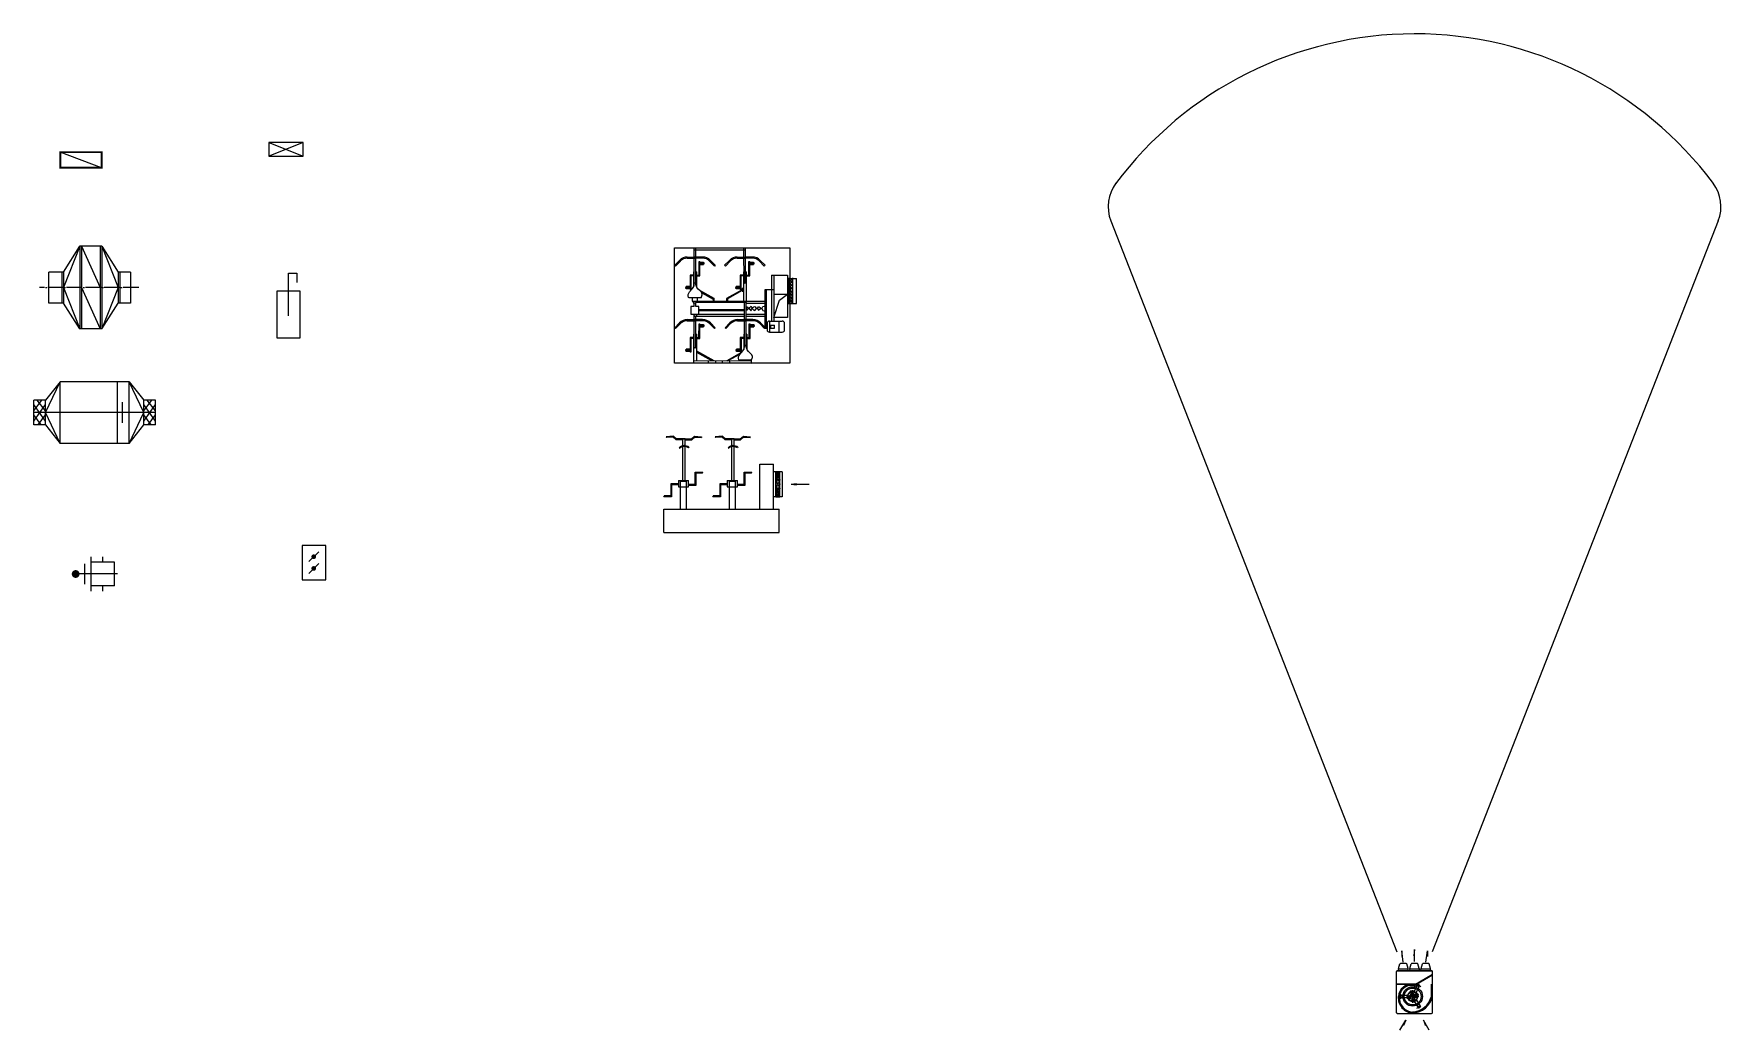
# Model space of a CAD drawing. Extents: x -671963 to 121422, y -4288 to 1713462.
# Drawn here: x -49023 to -27364, y -4288 to 8489 of the extents above; entities that cross this region are included whole.
import ezdxf

# ---------------------------------------------------------------- set-up
doc = ezdxf.new("R2010")
doc.units = 0
doc.header["$LTSCALE"] = 1000
doc.linetypes.add('DOTE', pattern=[2.42, 2, -0.2, 0.02, -0.2])
doc.layers.get('0').update_dxf_attribs({"linetype": 'CONTINUOUS'})
doc.layers.add('H-DUAL-FBOX', color=131, linetype='CONTINUOUS')
doc.styles.add('DIM_FONT', font='SIMPLEX.shx', dxfattribs={"width": 0.8})

# ---------------------------------------------------------------- blocks, each defined once
blk = doc.blocks.new('DJF-1(P)')
at = {"layer": 'H-DUAL-FBOX'}
h = blk.add_hatch(dxfattribs=at)
h.set_pattern_fill('多孔材料', color=256, scale=10, angle=-0.008, style=0)
h.set_pattern_definition([(44.99204411, (-479611657.044, -284348346.162), (-19.997243006, 20.0027972705), []), (134.99204411, (-479611657.044, -284348346.162), (-20.0027972705, -19.997243006), [])])
h.paths.add_polyline_path([(1467, 765), (1517, 765), (1517, 1085), (1467, 1085)])
for p, q in [((67, 1318), (5, 1256)), ((77, 1308), (15, 1246)), ((166, 1360), (264, 1360)), ((166, 1346), (264, 1346)), ((254, 1476), (914, 1477)), ((254, 1021), (254, 1476)), ((254, 1454), (914, 1454)), ((362, 1360), (264, 1360)), ((362, 1346), (264, 1346)), ((274, 1021), (274, 1476)), ((317, 1129), (317, 1305)), ((317, 1305), (327, 1305)), ((327, 1119), (327, 1305)), ((452, 1308), (513, 1246)), ((462, 1318), (523, 1256)), ((706, 1318), (645, 1256)), ((716, 1308), (655, 1246)), ((806, 1360), (904, 1360)), ((806, 1346), (904, 1346)), ((894, 1021), (893, 1477)), ((1002, 1360), (904, 1360)), ((1002, 1346), (904, 1346)), ((914, 1021), (914, 1477)), ((956, 1129), (956, 1305)), ((956, 1305), (966, 1305)), ((966, 1119), (966, 1305)), ((1092, 1308), (1153, 1246)), ((1101, 1318), (1163, 1256)), ((5, 1256), (15, 1246)), ((254, 1129), (202, 1129)), ((202, 1129), (202, 943)), ((212, 1119), (212, 943)), ((254, 1119), (212, 1119)), ((254, 1171), (245, 1171)), ((245, 1171), (245, 977)), ((283, 1171), (274, 1171)), ((274, 1129), (317, 1129)), ((274, 1119), (327, 1119)), ((283, 1171), (283, 982)), ((327, 1296), (376, 1296)), ((327, 1286), (376, 1286)), ((327, 1276), (376, 1276)), ((327, 1266), (376, 1266)), ((376, 1296), (376, 1266)), ((376, 1286), (380, 1286)), ((380, 1276), (376, 1276)), ((380, 1286), (380, 1276)), ((523, 1256), (513, 1246)), ((645, 1256), (655, 1246)), ((842, 1129), (842, 943)), ((894, 1129), (842, 1129)), ((852, 1119), (852, 943)), ((894, 1119), (852, 1119)), ((885, 1170), (885, 781)), ((894, 1170), (885, 1170)), ((923, 1170), (914, 1170)), ((914, 1129), (956, 1129)), ((914, 1119), (966, 1119)), ((923, 1170), (923, 781)), ((966, 1296), (1015, 1296)), ((966, 1286), (1015, 1286)), ((966, 1276), (1015, 1276)), ((966, 1266), (1015, 1266)), ((1015, 1296), (1015, 1266)), ((1015, 1286), (1020, 1286)), ((1020, 1276), (1015, 1276)), ((1020, 1286), (1020, 1276)), ((1163, 1256), (1153, 1246)), ((1247, 1127), (1450, 1127)), ((1247, 1127), (1247, 540)), ((1274, 1127), (1274, 540)), ((1450, 1127), (1450, 584)), ((1450, 1085, 3148), (1566, 1085, 3148)), ((1467, 1095, 3348), (1467, 755, 3148)), ((1517, 1095, 3542), (1517, 755, 3342)), ((1566, 765, 3148), (1566, 1085, 3148)), ((149, 962), (149, 972)), ((149, 972), (153, 972)), ((153, 962), (149, 962)), ((202, 982), (153, 982)), ((153, 952), (153, 982)), ((202, 972), (153, 972)), ((202, 962), (153, 962)), ((202, 952), (153, 952)), ((212, 943), (202, 943)), ((323, 935), (506, 832)), ((353, 901), (496, 820)), ((870, 942), (670, 829)), ((870, 930), (680, 823)), ((788, 972), (792, 972)), ((788, 962), (788, 972)), ((792, 962), (788, 962)), ((792, 952), (792, 982)), ((842, 982), (792, 982)), ((842, 972), (792, 972)), ((842, 962), (792, 962)), ((842, 952), (792, 952)), ((852, 943), (842, 943)), ((885, 958), (870, 958)), ((870, 958), (870, 925)), ((870, 925), (885, 925)), ((1166, 444), (1166, 943)), ((1166, 943), (1274, 943)), ((1181, 444), (1181, 943)), ((1274, 886), (1450, 886)), ((1347, 808), (1450, 886)), ((274, 839), (186, 839)), ((254, 726), (210, 726)), ((210, 726), (210, 628)), ((230, 839), (230, 796)), ((230, 796), (295, 796)), ((243, 796), (243, 773)), ((243, 773), (279, 773)), ((254, 726), (254, 773)), ((342, 839), (274, 839)), ((274, 726), (274, 773)), ((314, 726), (274, 726)), ((279, 773), (279, 796)), ((279, 781), (923, 781)), ((295, 796), (295, 839)), ((295, 796), (923, 796)), ((314, 628), (314, 726)), ((314, 690), (899, 690)), ((314, 674), (899, 674)), ((496, 820), (496, 796)), ((506, 832), (506, 796)), ((670, 829), (670, 796)), ((680, 823), (680, 796)), ((899, 220), (899, 781)), ((919, 795), (1166, 795)), ((919, 220), (919, 781)), ((919, 768), (1166, 768)), ((1274, 584), (1347, 808)), ((1450, 765, 3148), (1566, 765, 3148)), ((67, 517), (5, 455)), ((5, 455), (15, 445)), ((77, 508), (15, 445)), ((166, 559), (264, 559)), ((166, 545), (264, 545)), ((210, 628), (314, 628)), ((254, 559), (254, 608)), ((254, 192), (254, 545)), ((362, 559), (264, 559)), ((362, 545), (264, 545)), ((274, 627), (899, 627)), ((274, 601), (899, 601)), ((274, 559), (274, 601)), ((274, 191), (274, 545)), ((316, 328), (317, 504)), ((317, 504), (326, 504)), ((326, 318), (326, 504)), ((326, 466), (376, 466)), ((326, 496), (376, 496)), ((326, 486), (376, 486)), ((326, 476), (376, 476)), ((376, 496), (376, 466)), ((376, 486), (380, 486)), ((380, 475), (376, 475)), ((380, 486), (380, 475)), ((452, 508), (513, 445)), ((462, 517), (523, 455)), ((523, 455), (513, 445)), ((711, 517), (650, 455)), ((650, 455), (660, 445)), ((721, 507), (660, 445)), ((811, 559), (909, 559)), ((811, 545), (909, 545)), ((1007, 559), (909, 559)), ((1007, 545), (909, 545)), ((919, 627), (1166, 627)), ((919, 601), (1166, 601)), ((961, 504), (971, 504)), ((961, 328), (961, 504)), ((971, 318), (971, 504)), ((971, 495), (1020, 495)), ((971, 485), (1020, 485)), ((971, 475), (1020, 475)), ((971, 465), (1020, 465)), ((1020, 495), (1020, 465)), ((1020, 485), (1024, 485)), ((1024, 475), (1020, 475)), ((1024, 485), (1024, 475)), ((1096, 507), (1158, 445)), ((1106, 517), (1168, 455)), ((1168, 455), (1158, 445)), ((1181, 444), (1166, 444)), ((1189, 487), (1181, 487)), ((1189, 451), (1181, 451)), ((1189, 510), (1189, 428)), ((1219, 540), (1384, 540)), ((1219, 540), (1219, 398)), ((1232, 487), (1232, 447)), ((1232, 487), (1285, 487)), ((1232, 447), (1285, 447)), ((1450, 584), (1274, 584)), ((1285, 447), (1285, 487)), ((1344, 398), (1344, 540)), ((1414, 428), (1414, 510)), ((254, 328), (202, 328)), ((202, 328), (202, 142)), ((254, 318), (212, 318)), ((212, 318), (212, 142)), ((254, 370), (245, 370)), ((245, 370), (245, 3)), ((283, 370), (274, 370)), ((274, 328), (316, 328)), ((274, 318), (326, 318)), ((283, 370), (283, 33)), ((899, 328), (846, 328)), ((846, 328), (846, 142)), ((899, 318), (856, 318)), ((856, 318), (856, 142)), ((899, 370), (890, 370)), ((890, 370), (890, 176)), ((928, 370), (919, 370)), ((919, 328), (961, 328)), ((919, 318), (971, 318)), ((928, 370), (928, 182)), ((1219, 398), (1384, 398)), ((149, 161), (149, 171)), ((149, 171), (153, 171)), ((153, 161), (149, 161)), ((202, 181), (153, 181)), ((153, 151), (153, 181)), ((202, 171), (153, 171)), ((202, 161), (153, 161)), ((202, 151), (153, 151)), ((212, 142), (202, 142)), ((245, 33), (987, 32)), ((245, 3), (987, 2)), ((283, 159), (506, 33)), ((283, 141), (476, 33)), ((440, 3), (440, 33)), ((533, 3), (533, 33)), ((617, 2), (617, 32)), ((863, 139), (675, 32)), ((843, 116), (679, 24)), ((710, 2), (710, 32)), ((793, 161), (793, 171)), ((793, 171), (797, 171)), ((797, 161), (793, 161)), ((846, 181), (797, 181)), ((797, 151), (797, 181)), ((846, 171), (797, 171)), ((846, 161), (797, 161)), ((846, 151), (797, 151)), ((919, 37), (831, 37)), ((856, 142), (846, 142)), ((987, 37), (919, 37)), ((987, 37), (987, 2))]:
    blk.add_line(p, q, dxfattribs=at)
blk.add_lwpolyline([(0, 1480), (1480, 1480), (1480, 0), (0, 0)], close=True, dxfattribs=at)
at = {"layer": 'H-DUAL-FBOX', "elevation": 3342}
blk.add_lwpolyline([(1467, 1085), (1517, 1085), (1517, 765), (1467, 765), (1467, 1085)], dxfattribs=at)
at = {"layer": 'H-DUAL-FBOX'}
blk.add_circle((268, 614), 14.5, dxfattribs=at)
for centre, radius, start, end in [((166, 1220), 140, 89.992, 135.2879), ((166, 1220), 126, 89.992, 135.2879), ((362, 1220), 140, 44.6962, 89.992), ((362, 1220), 126, 44.6962, 89.992), ((806, 1220), 140, 89.992, 135.2879), ((806, 1220), 126, 89.992, 135.2879), ((1002, 1220), 140, 44.6962, 89.992), ((1002, 1220), 126, 44.6962, 89.992), ((264, 1017), 10.7, 19.8466, 158.1957), ((904, 1017), 10.7, 19.8466, 158.1957), ((166, 419), 140, 89.992, 135.2879), ((166, 419), 126, 89.992, 135.2879), ((362, 419), 140, 44.6962, 89.992), ((362, 419), 126, 44.6962, 89.992), ((811, 419), 140, 89.992, 135.2879), ((811, 419), 126, 89.992, 135.2879), ((1007, 419), 140, 44.6962, 89.992), ((1007, 419), 126, 44.6962, 89.992), ((1219, 510), 30, 89.992, 179.992), ((1384, 510), 30, 359.992, 89.992), ((909, 216), 10.7, 19.8466, 158.1957), ((1219, 428), 30, 179.992, 269.992), ((1384, 428), 30, 269.992, 359.992), ((264, 188), 10.7, 19.8466, 158.1957)]:
    blk.add_arc(centre, radius, start, end, dxfattribs=at)
for points in [[(186, 839), (185, 839), (156, 896), (252, 953), (254, 1004), (254, 1021)], [(831, 37), (830, 37), (801, 95), (897, 152), (898, 204), (899, 220)]]:
    blk.add_open_spline(points, degree=3, knots=[12.046985, 12.046985, 12.046985, 12.046985, 17.355863, 125.721435, 177.360559, 177.360559, 177.360559, 177.360559], dxfattribs=at)
for points in [[(342, 839), (357, 887), (289, 971), (274, 1021)], [(919, 702), (935, 723), (950, 699), (986, 729), (996, 705), (1029, 726), (1060, 699), (1078, 723), (1115, 699), (1136, 726), (1166, 726), (1166, 705)], [(919, 702), (935, 680), (950, 705), (986, 674), (996, 699), (1029, 677), (1060, 705), (1078, 680), (1115, 705), (1136, 677), (1166, 677), (1166, 699)], [(987, 37), (1002, 86), (934, 171), (919, 220)]]:
    blk.add_spline(points, degree=3, dxfattribs=at)
at = {"layer": 'H-DUAL-FBOX', "style": 'DIM_FONT', "width": 0.8, "flags": 9}
for tag in ['YSIZE', 'XSIZE']:
    blk.add_attdef(tag, (245, 3), '', height=0.5, rotation=89.992, dxfattribs=at)
blk = doc.blocks.new('DJF-1(剖面)')
at = {"layer": 'H-DUAL-FBOX'}
for p, q in [((125, 1235), (32, 1229)), ((32, 1229), (33, 1219)), ((121, 1225), (33, 1219)), ((159, 1190), (121, 1225)), ((163, 1200), (125, 1235)), ((246, 1190), (159, 1190)), ((273, 1200), (163, 1200)), ((197, 1088), (204, 1081)), ((244, 1200), (354, 1200)), ((244, 1190), (246, 1190)), ((246, 1113), (246, 1190)), ((246, 668), (246, 1103)), ((273, 1190), (358, 1190)), ((273, 1114), (273, 1190)), ((273, 668), (273, 1104)), ((323, 1093), (316, 1085)), ((354, 1200), (392, 1235)), ((358, 1190), (396, 1225)), ((392, 1235), (485, 1229)), ((396, 1225), (484, 1219)), ((485, 1229), (484, 1219)), ((753, 1235), (660, 1229)), ((660, 1229), (661, 1219)), ((749, 1225), (661, 1219)), ((787, 1190), (749, 1225)), ((791, 1200), (753, 1235)), ((874, 1190), (787, 1190)), ((901, 1200), (791, 1200)), ((825, 1088), (832, 1081)), ((872, 1200), (981, 1200)), ((872, 1190), (874, 1190)), ((874, 1113), (874, 1190)), ((874, 668), (874, 1103)), ((901, 1114), (901, 1190)), ((901, 1190), (985, 1190)), ((901, 668), (901, 1104)), ((950, 1093), (944, 1085)), ((981, 1200), (1020, 1235)), ((985, 1190), (1023, 1225)), ((1020, 1235), (1113, 1229)), ((1023, 1225), (1112, 1219)), ((1231, 879), (1408, 879)), ((1231, 300), (1231, 879)), ((1408, 300), (1408, 879)), ((187, 668), (316, 668)), ((187, 668), (187, 588)), ((216, 658), (286, 658)), ((216, 300), (216, 658)), ((286, 658), (286, 300)), ((316, 588), (316, 668)), ((404, 776), (497, 776)), ((404, 620), (404, 776)), ((413, 764), (497, 764)), ((413, 608), (413, 764)), ((497, 776), (502, 769)), ((502, 769), (497, 764)), ((814, 668), (944, 668)), ((814, 668), (814, 588)), ((844, 658), (914, 658)), ((844, 300), (844, 658)), ((914, 658), (914, 300)), ((944, 588), (944, 668)), ((1032, 776), (1125, 776)), ((1032, 620), (1032, 776)), ((1041, 764), (1125, 764)), ((1041, 608), (1041, 764)), ((1125, 776), (1130, 769)), ((1130, 769), (1125, 764)), ((1516, 780), (1408, 780)), ((1436, 780, -4800), (1486, 780, -4800)), ((1436, 460, 0), (1436, 780)), ((1436, 780, -5000), (1486, 780, -5000)), ((1436, 460, -6), (1436, 780, -194)), ((1461, 780, -4800), (1436, 670)), ((1486, 780, -4800), (1436, 620)), ((1436, 780, -4800), (1486, 620)), ((1486, 670), (1436, 570)), ((1436, 670), (1486, 570)), ((1461, 780, -4800), (1486, 670)), ((1486, 460, 0), (1486, 780)), ((1486, 460, -6), (1486, 780, -194)), ((1516, 780), (1516, 460)), ((0, 464), (5, 469)), ((5, 457), (0, 464)), ((89, 469), (5, 469)), ((98, 457), (5, 457)), ((89, 625), (89, 469)), ((187, 625), (89, 625)), ((98, 613), (98, 457)), ((187, 611), (98, 611)), ((187, 588), (316, 588)), ((316, 622), (404, 622)), ((316, 608), (413, 608)), ((628, 464), (633, 469)), ((633, 457), (628, 464)), ((717, 469), (633, 469)), ((726, 457), (633, 457)), ((717, 625), (717, 469)), ((814, 625), (717, 625)), ((726, 613), (726, 457)), ((814, 611), (726, 611)), ((814, 588), (944, 588)), ((944, 622), (1032, 622)), ((944, 608), (1041, 608)), ((1516, 460), (1408, 460)), ((1486, 620), (1436, 460, 0)), ((1436, 620), (1486, 460, 0)), ((1436, 570), (1461, 460, 0)), ((1436, 460, 0), (1486, 460, 0)), ((1436, 460, -200), (1486, 460, -200)), ((1486, 570), (1461, 460, 0)), ((1633, 620), (1703, 630, 4800)), ((1633, 620), (1863, 620)), ((1633, 620), (1703, 610, 4800)), ((0, 300), (1480, 300)), ((0, 0), (0, 300)), ((1480, 0), (1480, 300)), ((0, 0), (1480, 0))]:
    blk.add_line(p, q, dxfattribs=at)
at = {"layer": 'H-DUAL-FBOX', "extrusion": (1.60769e-07, -1, 0)}
for p, q in [((1436, 780, -5010), (1436, 780, -4790)), ((1486, 780, -5010), (1486, 780, -4790)), ((1436, 460, -210), (1436, 460, 10)), ((1436, 460, 0), (1486, 460, -100)), ((1436, 460, -100), (1486, 460, -200)), ((1436, 460, -50), (1486, 460, -150)), ((1436, 460, -150), (1461, 460, -200)), ((1461, 460, 0), (1436, 460, -50)), ((1486, 460, -50), (1436, 460, -150)), ((1486, 460, -100), (1436, 460, -200)), ((1486, 460, 0), (1436, 460, -100)), ((1461, 460, 0), (1486, 460, -50)), ((1486, 460, -150), (1461, 460, -200)), ((1486, 460, -210), (1486, 460, 10))]:
    blk.add_line(p, q, dxfattribs=at)
at = {"layer": 'H-DUAL-FBOX'}
for centre, radius in [((263, 1020), 94.5), ((263, 1020), 84.5), ((890, 1020), 94.5), ((890, 1020), 84.5)]:
    blk.add_arc(centre, radius, 50.6186, 133.8994, dxfattribs=at)
blk = doc.blocks.new('PS-D250')
at = {"layer": 'H-DUAL-FBOX'}
for p, q in [((-300, -220), (-300, 220)), ((-150, 150), (-150, 220)), ((37, 0), (-499, 0)), ((-380, -130), (-380, 130)), ((0, 150), (-300, 150)), ((0, -150), (0, 150)), ((0, -150), (-300, -150)), ((-150, -220), (-150, -150))]:
    blk.add_line(p, q, dxfattribs=at)
at = {"layer": 'H-DUAL-FBOX', "const_width": 50}
blk.add_lwpolyline([(-499, -25, 1), (-499, 25, 1)], format="xyb", close=True, dxfattribs=at)
blk = doc.blocks.new('*U176')
at = {"layer": 'H-DUAL-FBOX'}
blk.add_line((265, 0), (-265, 200), dxfattribs=at)
at = {"layer": 'H-DUAL-FBOX', "const_width": 25}
blk.add_lwpolyline([(-265, 200), (-265, 0), (265, 0), (265, 200)], close=True, dxfattribs=at)
blk = doc.blocks.new('*U173')
at = {"layer": 'H-DUAL-FBOX'}
for p, q in [((220.5, 87.5), (-220.5, -87.5)), ((-220.5, 87.5), (220.5, -87.5))]:
    blk.add_line(p, q, dxfattribs=at)
blk.add_lwpolyline([(-220.5, 87.5), (-220.5, -87.5), (220.5, -87.5), (220.5, 87.5)], close=True, dxfattribs=at)
blk = doc.blocks.new('*U171')
at = {"layer": 'H-DUAL-FBOX'}
for p, q in [((-216, 14), (-89, 140)), ((-216, -136), (-89, -10))]:
    blk.add_line(p, q, dxfattribs=at)
blk.add_lwpolyline([(0, 220), (-300, 220), (-300, -220), (0, -220)], close=True, dxfattribs=at)
at = {"layer": 'H-DUAL-FBOX', "const_width": 30}
for points in [[(-168, 77, 1), (-138, 77, 1)], [(-168, -73, 1), (-138, -73, 1)]]:
    blk.add_lwpolyline(points, format="xyb", close=True, dxfattribs=at)
blk = doc.blocks.new('*U175')
at = {"layer": 'H-DUAL-FBOX'}
for p, q in [((-328, 200), (-118, 530)), ((-118, 530), (-328, 0)), ((-118, 530), (-118, -530)), ((162, 530), (-118, 530)), ((-98, 530), (-98, -530)), ((-98, 530), (142, 0)), ((142, 530), (142, -530)), ((162, 530), (162, -530)), ((162, 530), (372, 200)), ((162, 530), (372, 0)), ((-328, 200), (-517, 200)), ((-517, -200), (-517, 200)), ((-328, 200), (-453, 200)), ((-348, 200), (-348, -200)), ((-328, 200), (-328, -200)), ((-328, 0), (-118, -530)), ((-98, 0), (142, -530)), ((372, 0), (162, -530)), ((372, 200), (372, -200)), ((508, 200), (372, 200)), ((531, 200), (372, 200)), ((392, 200), (392, -200)), ((531, 200), (531, -200)), ((-328, -200), (-517, -200)), ((-328, -200), (-453, -200)), ((-118, -530), (-328, -200)), ((162, -530), (372, -200)), ((508, -200), (372, -200)), ((531, -200), (372, -200)), ((162, -530), (-118, -530))]:
    blk.add_line(p, q, dxfattribs=at)
at = {"layer": 'H-DUAL-FBOX', "linetype": 'DOTE', "ltscale": 0.1}
blk.add_line((637, 0), (-637, 0), dxfattribs=at)
blk = doc.blocks.new('*U174')
at = {"layer": 'H-DUAL-FBOX'}
for p, q in [((-441, 395), (-630, 157.5)), ((-630, 0), (-441, 395)), ((-441, -395), (-441, 395)), ((441, 395), (-441, 395)), ((291, -395), (291, 395)), ((441, -395), (441, 395)), ((441, 395), (630, 157.5)), ((630, 0), (441, 395)), ((-780, -157.5), (-780, 157.5)), ((-780, 20), (-675, 157.5)), ((-780, 152.5), (-775, 157.5)), ((-630, 157.5), (-780, 157.5)), ((-630, -112.5), (-780, 102.5)), ((-780, -112.5), (-630, 102.5)), ((-630, 20), (-735, 157.5)), ((-630, 152.5), (-635, 157.5)), ((-630, -157.5), (-630, 157.5)), ((-441, -395), (-630, 0)), ((356, -132.5), (356, 132.5)), ((441, -395), (630, 0)), ((630, -157.5), (630, 157.5)), ((630, 20), (735, 157.5)), ((630, 152.5), (635, 157.5)), ((780, 157.5), (630, 157.5)), ((780, 157.5), (630, 157.5)), ((780, -112.5), (630, 102.5)), ((630, -112.5), (780, 102.5)), ((780, 20), (675, 157.5)), ((780, 152.5), (775, 157.5)), ((780, -157.5), (780, 157.5)), ((-685, -157.5), (-780, -30)), ((-630, -157.5), (-780, -157.5)), ((-725, -157.5), (-630, -30)), ((-630, -157.5), (-441, -395)), ((441, -395), (630, -157.5)), ((725, -157.5), (630, -30)), ((780, -157.5), (630, -157.5)), ((780, -157.5), (630, -157.5)), ((685, -157.5), (780, -30)), ((441, -395), (-441, -395))]:
    blk.add_line(p, q, dxfattribs=at)
at = {"layer": 'H-DUAL-FBOX', "ltscale": 0.1}
blk.add_line((780, 0), (-780, 0), dxfattribs=at)
blk = doc.blocks.new('*U172')
at = {"layer": 'H-DUAL-FBOX'}
for p, q in [((150, -18), (150, 532)), ((150, 532), (256, 532)), ((256, 532), (256, 409))]:
    blk.add_line(p, q, dxfattribs=at)
blk.add_lwpolyline([(300, 300), (0, 300), (0, -300), (300, -300)], close=True, dxfattribs=at)
blk = doc.blocks.new('诱导风机')
at = {"layer": 'H-DUAL-FBOX'}
for p, q in [((-3870, 9946), (-203, 574)), ((3918, 9946), (251, 574)), ((-141, 586), (-141, 511)), ((-120, 438), (-141, 586)), ((24, 600), (13, 525)), ((13, 525), (20, 542)), ((24, 450), (24, 600)), ((168, 438), (189, 586)), ((189, 586), (189, 511)), ((-207, -209), (-207, 321)), ((36, 159), (252, 285)), ((48, 159), (252, 278)), ((49, 159), (252, 277)), ((-65, 13), (-156, 11)), ((80, 0), (-79, 0)), ((76, 23), (-76, -23)), ((-27, 61), (-26, 67)), ((23, -76), (-23, 76)), ((-21, 66), (-19, 65)), ((-21, 65), (-20, 64)), ((-21, 63), (-20, 64)), ((-20, 63), (-19, 64)), ((-19, 65), (-19, 67)), ((-19, 65), (-18, 66)), ((-19, 65), (-17, 64)), ((-19, 64), (-18, 63)), ((-11, 66), (-15, 70)), ((-8, 18), (8, 18)), ((-8, 18), (-8, -18)), ((0, -80), (0, 80)), ((8, 18), (8, -18)), ((18, 64), (61, 144)), ((36, 159), (36, 152)), ((36, 158), (36, 159)), ((49, 159), (36, 159)), ((49, 158), (36, 158)), ((44, 50), (87, 130)), ((48, 159), (48, 141)), ((49, 159), (49, 141)), ((62, 36), (56, 36)), ((60, 27), (67, 26)), ((63, 21), (64, 20)), ((63, 20), (64, 19)), ((64, 19), (63, 18)), ((65, 21), (64, 20)), ((65, 19), (64, 17)), ((66, 21), (65, 19)), ((65, 19), (66, 18)), ((65, 19), (67, 19)), ((66, 11), (70, 15)), ((70, 129), (82, 152)), ((240, 0), (240, 159)), ((241, 0), (241, 158)), ((253, 0), (253, 159)), ((-147, -4), (-173, -5)), ((-70, -17), (-156, -19)), ((-66, -11), (-70, -15)), ((-65, -19), (-67, -19)), ((-61, -27), (-67, -26)), ((-65, -19), (-66, -18)), ((-66, -21), (-65, -19)), ((-65, -19), (-64, -17)), ((-65, -21), (-64, -20)), ((-64, -19), (-63, -18)), ((-63, -20), (-64, -19)), ((-63, -21), (-64, -20)), ((-8, -18), (8, -18)), ((11, -66), (15, -70)), ((19, -65), (17, -64)), ((19, -64), (18, -63)), ((19, -65), (18, -66)), ((20, -63), (19, -64)), ((21, -66), (19, -65)), ((19, -65), (19, -67)), ((21, -63), (20, -64)), ((21, -65), (20, -64)), ((24, -68), (69, -141)), ((27, -61), (26, -67)), ((47, -47), (95, -125)), ((77, -125), (91, -148)), ((-163, -433), (-89, -304)), ((-89, -304), (-116, -374)), ((-116, -374), (-114, -356)), ((137, -304), (164, -374)), ((211, -433), (137, -304)), ((164, -374), (162, -356))]:
    blk.add_line(p, q, dxfattribs=at)
at = {"layer": 'H-DUAL-FBOX', "linetype": 'ByBlock'}
for p, q in [((-206, -208), (-206, 320)), ((-197, 331), (243, 331)), ((-196, 330), (242, 330)), ((-51, 330), (-189, 330)), ((-189, 328), (-189, 330)), ((-51, 328), (-189, 328)), ((-182, 352), (-58, 352)), ((-182, 330), (-182, 346)), ((-180, 358), (-163, 417)), ((-82, 421), (-158, 421)), ((-60, 358), (-77, 417)), ((-58, 330), (-58, 346)), ((-51, 328), (-51, 330)), ((93, 330), (-45, 330)), ((-45, 328), (-45, 330)), ((93, 328), (-45, 328)), ((-38, 352), (86, 352)), ((-38, 330), (-38, 346)), ((-36, 358), (-19, 417)), ((62, 421), (-14, 421)), ((84, 358), (67, 417)), ((86, 330), (86, 346)), ((93, 328), (93, 330)), ((237, 330), (99, 330)), ((99, 328), (99, 330)), ((237, 328), (99, 328)), ((106, 352), (230, 352)), ((106, 330), (106, 346)), ((108, 358), (125, 417)), ((206, 421), (130, 421)), ((228, 358), (211, 417)), ((230, 330), (230, 346)), ((237, 328), (237, 330)), ((252, -208), (252, 320)), ((253, -209), (253, 321)), ((-211, 160), (51, 160)), ((-211, 159), (49, 159)), ((3, -3), (3, 3)), ((-197, -219), (243, -219)), ((-196, -218), (242, -218))]:
    blk.add_line(p, q, dxfattribs=at)
at = {"layer": 'H-DUAL-FBOX'}
for centre, radius in [((-159, -4), 12.5), ((-159, -4), 4.75), ((0, 0), 125), ((0, 0), 108), ((0, 0), 61.3), ((0, 0), 36), ((-19, 65), 3.42), ((0, 0), 18.8), ((0, 0), 8), ((0, 0), 7.4), ((0, 0), 5), ((61, 31), 2.25), ((65, 19), 3.42), ((76, 140), 12.5), ((76, 140), 4.75), ((-65, -19), 3.42), ((19, -65), 3.42), ((83, -135), 12.5), ((83, -135), 4.75)]:
    blk.add_circle(centre, radius, dxfattribs=at)
at = {"layer": 'H-DUAL-FBOX', "linetype": 'ByBlock'}
for radius in [20, 10]:
    blk.add_circle((0, 0), radius, dxfattribs=at)
at = {"layer": 'H-DUAL-FBOX'}
for centre, radius, start, end in [((24, 7559), 4784, 36.7883, 143.2889), ((-3404, 10128), 500, 143.1452, 201.3676), ((3452, 10128), 500, 338.6324, 36.8548), ((-197, 321), 10, 90, 180), ((11, -17), 196, 174.7901, 266.5546), ((-19, -11), 165, 82.8424, 175.7608), ((11, -17), 184, 174.7901, 266.5546), ((-19, -11), 153, 82.8424, 175.7608), ((-19, -11), 152, 82.8424, 175.7608), ((-156, -4), 15, 91.6, 153.2537), ((0, 0), 159, 169.9554, 191.6641), ((0, 0), 66.5, 114.7954, 188.4046), ((-45, 6), 3, 352.1288, 172.1288), ((0, 0), 48, 172.1288, 211.0712), ((0, 0), 42, 172.1288, 211.0712), ((-28, 61), 1, 294.7954, 346.6), ((-25, 66), 1, 110.6347, 166.6), ((-23, 39), 3, 121.0712, 301.0712), ((0, 0), 72, 102.5653, 110.6347), ((0, 0), 48, 82.1288, 121.0712), ((0, 0), 42, 82.1288, 121.0712), ((-19, 65), 2, 137.1225, 166.0775), ((-19, 65), 2, 227.1225, 256.0775), ((-19, 65), 2, 47.1225, 76.0775), ((-19, 65), 2, 317.1225, 346.0775), ((-15, 69), 1, 46.6, 102.5653), ((-10, 67), 1, 226.6, 278.4046), ((0, 0), 66.5, 29.2265, 98.4046), ((-51, -177), 322, 74.0935, 80.8226), ((-51, -177), 321, 74.0935, 80.8226), ((-12, 59), 258, 272.5693, 346.8682), ((-51, -177), 334, 75.8781, 80.8226), ((6, 45), 3, 262.1288, 82.1288), ((0, 0), 66.5, 294.7954, 8.4046), ((31, 152), 5, 255.8781, 0), ((39, 23), 3, 31.0712, 211.0712), ((0, 0), 42, 352.1288, 31.0712), ((39, 141), 9, 254.0935, 0), ((39, 141), 10, 254.0935, 0), ((0, 0), 48, 352.1288, 31.0712), ((0, 0), 159, 49.9554, 71.6641), ((57, 37), 1, 213.1547, 267.7034), ((57, 32), 1, 342.235, 29.2265), ((57, 32), 1, 342.235, 29.2265), ((61, 31), 3.29, 162.235, 258.095), ((74, 137), 15, 90.5736, 151.6), ((62, 35), 1, 29.2539, 87.7034), ((0, 0), 72, 12.5653, 29.2539), ((65, 19), 2, 137.1225, 166.0775), ((65, 19), 2, 227.1225, 256.0775), ((65, 19), 2, 47.1225, 76.0775), ((65, 19), 2, 317.1225, 346.0775), ((67, 10), 1, 136.6, 188.4046), ((66, 25), 1, 20.6347, 76.6), ((69, 15), 1, 316.6, 12.5653), ((74, 137), 15, 331.6, 33.2537), ((-197, -209), 10, 180, 270), ((11, -17), 183, 174.7901, 266.5546), ((-156, -4), 15, 210.5736, 271.6), ((-69, -15), 1, 136.6, 192.5653), ((0, 0), 72, 192.5653, 200.6347), ((-65, -19), 2, 137.1225, 166.0775), ((-66, -25), 1, 200.6347, 256.6), ((-67, -10), 1, 316.6, 8.4046), ((-65, -19), 2, 227.1225, 256.0775), ((-65, -19), 2, 47.1225, 76.0775), ((-65, -19), 2, 317.1225, 346.0775), ((-61, -28), 1, 24.7954, 76.6), ((0, 0), 66.5, 204.7954, 278.4046), ((-39, -23), 3, 211.0712, 31.0712), ((-6, -45), 3, 82.1288, 262.1288), ((0, 0), 48, 262.1288, 301.0712), ((0, 0), 42, 262.1288, 301.0712), ((-11, 58), 270, 272.3425, 347.6243), ((-12, 59), 259, 272.5538, 346.9054), ((10, -67), 1, 46.6, 98.4046), ((15, -69), 1, 226.6, 282.5653), ((0, 0), 72, 282.5653, 290.6347), ((19, -65), 2, 137.1225, 166.0775), ((19, -65), 2, 227.1225, 256.0775), ((19, -65), 2, 47.1225, 76.0775), ((19, -65), 2, 317.1225, 346.0775), ((23, -39), 3, 301.0712, 121.0712), ((25, -66), 1, 290.6347, 346.6), ((28, -61), 1, 114.7954, 166.6), ((45, -6), 3, 172.1288, 352.1288), ((0, 0), 159, 289.9554, 311.6641), ((82, -133), 15, 211.6, 273.2537), ((82, -133), 15, 330.5736, 31.6)]:
    blk.add_arc(centre, radius, start, end, dxfattribs=at)
at = {"layer": 'H-DUAL-FBOX', "linetype": 'ByBlock'}
for centre, radius, start, end in [((-196, 320), 10, 90, 180), ((-140, 346), 42, 163.8133, 180), ((-158, 416), 5.09, 90.8896, 163.4711), ((-82, 416), 5.09, 16.5292, 89.1104), ((-100, 346), 42, 0, 16.187), ((4, 346), 42, 163.8133, 180), ((-14, 416), 5.09, 90.8896, 163.4711), ((62, 416), 5.09, 16.5292, 89.1104), ((44, 346), 42, 0, 16.187), ((148, 346), 42, 163.8133, 180), ((130, 416), 5.09, 90.8896, 163.4711), ((206, 416), 5.09, 16.5292, 89.1104), ((188, 346), 42, 0, 16.187), ((242, 320), 10, 0, 90), ((243, 321), 10, 0, 90), ((0, 0), 4, 51.3178, 308.6822), ((0, 0), 3, 33.5573, 326.4427), ((-196, -208), 10, 180, 270), ((242, -208), 10, 270, 0), ((243, -209), 10, 270, 0)]:
    blk.add_arc(centre, radius, start, end, dxfattribs=at)

msp = doc.modelspace()

# ---------------------------------------------------------------- block references
msp.add_blockref('诱导风机', (-31345, -3855))
at = {"layer": 'H-DUAL-FBOX'}
for name, p in [('*U176', (-48419, 6771)), ('*U173', (-45788, 7008)), ('*U175', (-48314, 5234)), ('DJF-1(P)', (-40811, 4265)), ('*U172', (-45906, 4889)), ('*U174', (-48243, 3632)), ('DJF-1(剖面)', (-40946, 2093)), ('PS-D250', (-47987, 1562)), ('*U171', (-45281, 1706))]:
    msp.add_blockref(name, p, dxfattribs=at)

doc.saveas('drawing.dxf')
